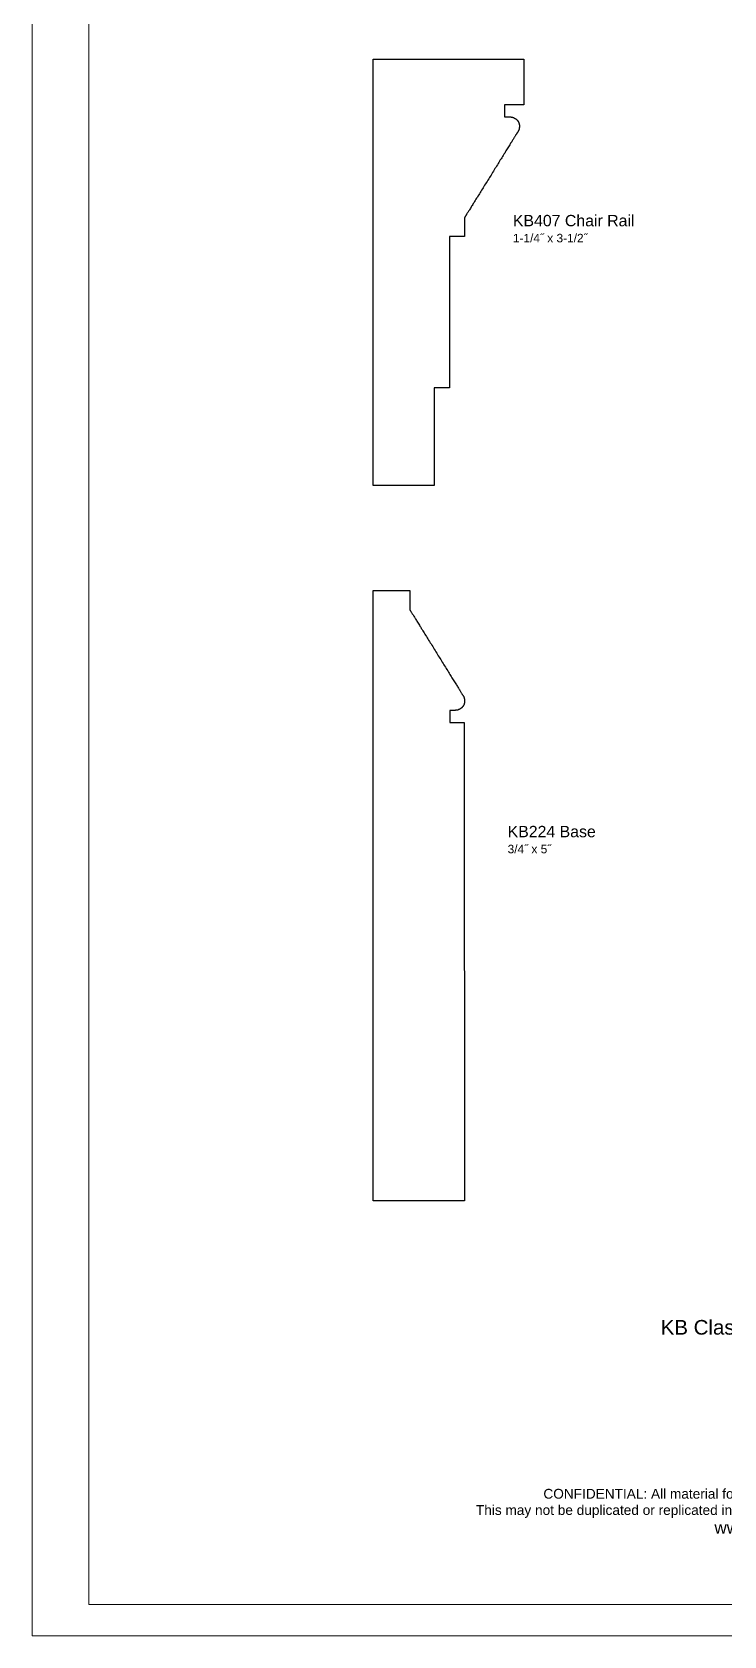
# Model space of a CAD drawing. Extents: x -4.3 to 9, y -5.5 to 16.6.
# Drawn here: x -4.25 to 1.42, y -5.5 to 7.64 of the extents above; entities that cross this region are included whole.
import ezdxf

# ---------------------------------------------------------------- set-up
doc = ezdxf.new("R2010")
doc.units = 0
doc.header["$MEASUREMENT"] = 0
doc.layers.add('DO NOT PLOT', color=2, linetype='Continuous', plot=False)
doc.layers.add('LAYER_1', color=7, linetype='Continuous')

# ---------------------------------------------------------------- blocks, each defined once
blk = doc.blocks.new('KB407 Chair Rail')
at = {"color": 0, "flags": 128}
blk.add_lwpolyline([(0.973, 0), (0.988, 0), (1.003, 0), (1.018, 0), (1.033, 0), (1.047, 0), (1.061, 0), (1.074, 0), (1.087, 0), (1.1, 0), (1.112, 0), (1.123, 0), (1.134, 0), (1.145, 0), (1.155, 0), (1.165, 0), (1.174, 0), (1.182, 0), (1.19, 0), (1.197, 0), (1.204, 0), (1.21, 0), (1.215, 0), (1.22, 0), (1.224, 0), (1.227, 0), (1.23, 0), (1.232, 0), (1.233, 0), (1.234, 0), (1.234, 0), (1.234, 0), (1.234, -0.001), (1.234, -0.002), (1.234, -0.003), (1.234, -0.004), (1.234, -0.005), (1.234, -0.007), (1.234, -0.009), (1.234, -0.011), (1.234, -0.013), (1.234, -0.015), (1.234, -0.018), (1.234, -0.021), (1.234, -0.023), (1.234, -0.026), (1.234, -0.03), (1.234, -0.033), (1.234, -0.037), (1.234, -0.04), (1.234, -0.044), (1.234, -0.048), (1.234, -0.052), (1.234, -0.056), (1.234, -0.06), (1.234, -0.065), (1.234, -0.069), (1.234, -0.074), (1.234, -0.079), (1.234, -0.083), (1.234, -0.088), (1.234, -0.093), (1.234, -0.098), (1.234, -0.104), (1.234, -0.109), (1.234, -0.114), (1.234, -0.12), (1.234, -0.125), (1.234, -0.13), (1.234, -0.136), (1.234, -0.141), (1.234, -0.147), (1.234, -0.153), (1.234, -0.158), (1.234, -0.164), (1.234, -0.17), (1.234, -0.175), (1.234, -0.181), (1.234, -0.187), (1.234, -0.193), (1.234, -0.198), (1.234, -0.204), (1.234, -0.21), (1.234, -0.216), (1.234, -0.221), (1.234, -0.227), (1.234, -0.232), (1.234, -0.238), (1.234, -0.243), (1.234, -0.249), (1.234, -0.254), (1.234, -0.26), (1.234, -0.265), (1.234, -0.27), (1.234, -0.275), (1.234, -0.281), (1.234, -0.286), (1.234, -0.291), (1.234, -0.295), (1.234, -0.3), (1.234, -0.305), (1.234, -0.309), (1.234, -0.314), (1.234, -0.318), (1.234, -0.322), (1.234, -0.326), (1.234, -0.33), (1.234, -0.334), (1.234, -0.338), (1.234, -0.341), (1.234, -0.345), (1.234, -0.348), (1.234, -0.351), (1.234, -0.354), (1.234, -0.357), (1.234, -0.359), (1.234, -0.362), (1.234, -0.364), (1.234, -0.366), (1.234, -0.368), (1.234, -0.369), (1.234, -0.371), (1.234, -0.372), (1.234, -0.373), (1.234, -0.374), (1.234, -0.374), (1.234, -0.375), (1.234, -0.375), (1.233, -0.375), (1.233, -0.375), (1.233, -0.375), (1.233, -0.375), (1.232, -0.375), (1.232, -0.375), (1.231, -0.375), (1.231, -0.375), (1.23, -0.375), (1.229, -0.375), (1.228, -0.375), (1.227, -0.375), (1.226, -0.375), (1.225, -0.375), (1.224, -0.375), (1.223, -0.375), (1.221, -0.375), (1.22, -0.375), (1.218, -0.375), (1.217, -0.375), (1.215, -0.375), (1.214, -0.375), (1.212, -0.375), (1.21, -0.375), (1.208, -0.375), (1.207, -0.375), (1.205, -0.375), (1.203, -0.375), (1.201, -0.375), (1.199, -0.375), (1.197, -0.375), (1.195, -0.375), (1.193, -0.375), (1.19, -0.375), (1.188, -0.375), (1.186, -0.375), (1.184, -0.375), (1.182, -0.375), (1.179, -0.375), (1.177, -0.375), (1.175, -0.375), (1.172, -0.375), (1.17, -0.375), (1.168, -0.375), (1.165, -0.375), (1.163, -0.375), (1.161, -0.375), (1.158, -0.375), (1.156, -0.375), (1.153, -0.375), (1.151, -0.375), (1.149, -0.375), (1.146, -0.375), (1.144, -0.375), (1.142, -0.375), (1.139, -0.375), (1.137, -0.375), (1.135, -0.375), (1.132, -0.375), (1.13, -0.375), (1.128, -0.375), (1.125, -0.375), (1.123, -0.375), (1.121, -0.375), (1.119, -0.375), (1.117, -0.375), (1.115, -0.375), (1.113, -0.375), (1.111, -0.375), (1.109, -0.375), (1.107, -0.375), (1.105, -0.375), (1.103, -0.375), (1.101, -0.375), (1.099, -0.375), (1.098, -0.375), (1.096, -0.375), (1.094, -0.375), (1.093, -0.375), (1.091, -0.375), (1.09, -0.375), (1.089, -0.375), (1.087, -0.375), (1.086, -0.375), (1.085, -0.375), (1.084, -0.375), (1.083, -0.375), (1.082, -0.375), (1.081, -0.375), (1.08, -0.375), (1.08, -0.375), (1.079, -0.375), (1.079, -0.375), (1.078, -0.375), (1.078, -0.375), (1.078, -0.375), (1.077, -0.375), (1.077, -0.375), (1.077, -0.375), (1.077, -0.375), (1.077, -0.375), (1.077, -0.375), (1.077, -0.376), (1.077, -0.376), (1.077, -0.376), (1.077, -0.377), (1.077, -0.377), (1.077, -0.378), (1.077, -0.378), (1.077, -0.379), (1.077, -0.38), (1.077, -0.38), (1.077, -0.381), (1.077, -0.382), (1.077, -0.383), (1.077, -0.383), (1.077, -0.384), (1.077, -0.385), (1.077, -0.386), (1.077, -0.387), (1.077, -0.388), (1.077, -0.389), (1.077, -0.391), (1.077, -0.392), (1.077, -0.393), (1.077, -0.394), (1.077, -0.395), (1.077, -0.397), (1.077, -0.398), (1.077, -0.399), (1.077, -0.4), (1.077, -0.402), (1.077, -0.403), (1.077, -0.405), (1.077, -0.406), (1.077, -0.407), (1.077, -0.409), (1.077, -0.41), (1.077, -0.412), (1.077, -0.413), (1.077, -0.415), (1.077, -0.416), (1.077, -0.417), (1.077, -0.419), (1.077, -0.42), (1.077, -0.422), (1.077, -0.423), (1.077, -0.425), (1.077, -0.426), (1.077, -0.428), (1.077, -0.429), (1.077, -0.431), (1.077, -0.432), (1.077, -0.434), (1.077, -0.435), (1.077, -0.437), (1.077, -0.438), (1.077, -0.44), (1.077, -0.441), (1.077, -0.442), (1.077, -0.444), (1.077, -0.445), (1.077, -0.447), (1.077, -0.448), (1.077, -0.449), (1.077, -0.45), (1.077, -0.452), (1.077, -0.453), (1.077, -0.454), (1.077, -0.455), (1.077, -0.456), (1.077, -0.458), (1.077, -0.459), (1.077, -0.46), (1.077, -0.461), (1.077, -0.462), (1.077, -0.463), (1.077, -0.464), (1.077, -0.465), (1.077, -0.465), (1.077, -0.466), (1.077, -0.467), (1.077, -0.468), (1.077, -0.468), (1.077, -0.469), (1.077, -0.47), (1.077, -0.47), (1.077, -0.471), (1.077, -0.471), (1.077, -0.471), (1.077, -0.472), (1.077, -0.472), (1.077, -0.472), (1.077, -0.472), (1.077, -0.473), (1.077, -0.473), (1.077, -0.473), (1.077, -0.473), (1.077, -0.473), (1.077, -0.473), (1.078, -0.473), (1.078, -0.473), (1.078, -0.473), (1.078, -0.473), (1.078, -0.473), (1.078, -0.473), (1.078, -0.473), (1.079, -0.473), (1.079, -0.473), (1.079, -0.473), (1.079, -0.473), (1.08, -0.473), (1.08, -0.473), (1.08, -0.473), (1.081, -0.473), (1.081, -0.473), (1.081, -0.473), (1.082, -0.473), (1.082, -0.473), (1.083, -0.473), (1.083, -0.473), (1.084, -0.473), (1.084, -0.473), (1.084, -0.473), (1.085, -0.473), (1.085, -0.473), (1.086, -0.473), (1.086, -0.473), (1.087, -0.473), (1.087, -0.473), (1.088, -0.473), (1.088, -0.473), (1.089, -0.473), (1.09, -0.473), (1.09, -0.473), (1.091, -0.473), (1.091, -0.473), (1.092, -0.473), (1.092, -0.473), (1.093, -0.473), (1.094, -0.473), (1.094, -0.473), (1.095, -0.473), (1.095, -0.473), (1.096, -0.473), (1.097, -0.473), (1.097, -0.473), (1.098, -0.473), (1.098, -0.473), (1.099, -0.473), (1.1, -0.473), (1.1, -0.473), (1.101, -0.473), (1.102, -0.473), (1.102, -0.473), (1.103, -0.473), (1.103, -0.473), (1.104, -0.473), (1.105, -0.473), (1.105, -0.473), (1.106, -0.473), (1.106, -0.473), (1.107, -0.473), (1.108, -0.473), (1.108, -0.473), (1.109, -0.473), (1.109, -0.473), (1.11, -0.473), (1.11, -0.473), (1.111, -0.473), (1.112, -0.473), (1.112, -0.473), (1.113, -0.473), (1.113, -0.473), (1.114, -0.473), (1.114, -0.473), (1.115, -0.473), (1.115, -0.473), (1.116, -0.473), (1.116, -0.473), (1.117, -0.473), (1.117, -0.473), (1.117, -0.473), (1.118, -0.473), (1.118, -0.473), (1.119, -0.473), (1.119, -0.473), (1.119, -0.473), (1.12, -0.473), (1.12, -0.473), (1.12, -0.473), (1.121, -0.473), (1.121, -0.473), (1.121, -0.473), (1.122, -0.473), (1.122, -0.473), (1.123, -0.473), (1.124, -0.473), (1.124, -0.473), (1.125, -0.473), (1.126, -0.473), (1.126, -0.473), (1.127, -0.473), (1.128, -0.473), (1.129, -0.473), (1.13, -0.473), (1.131, -0.474), (1.132, -0.474), (1.132, -0.474), (1.133, -0.474), (1.134, -0.474), (1.135, -0.474), (1.136, -0.475), (1.137, -0.475), (1.138, -0.475), (1.139, -0.476), (1.141, -0.476), (1.142, -0.476), (1.143, -0.476), (1.144, -0.477), (1.145, -0.477), (1.146, -0.478), (1.147, -0.478), (1.148, -0.478), (1.15, -0.479), (1.151, -0.479), (1.152, -0.48), (1.153, -0.48), (1.154, -0.481), (1.155, -0.481), (1.157, -0.482), (1.158, -0.483), (1.159, -0.483), (1.16, -0.484), (1.161, -0.484), (1.162, -0.485), (1.164, -0.486), (1.165, -0.487), (1.166, -0.487), (1.167, -0.488), (1.168, -0.489), (1.169, -0.49), (1.171, -0.491), (1.172, -0.491), (1.173, -0.492), (1.174, -0.493), (1.175, -0.494), (1.176, -0.495), (1.177, -0.496), (1.178, -0.497), (1.179, -0.498), (1.18, -0.499), (1.181, -0.5), (1.182, -0.501), (1.183, -0.503), (1.184, -0.504), (1.185, -0.505), (1.186, -0.506), (1.187, -0.507), (1.188, -0.509), (1.189, -0.51), (1.189, -0.511), (1.19, -0.513), (1.191, -0.514), (1.192, -0.516), (1.192, -0.517), (1.193, -0.519), (1.194, -0.52), (1.194, -0.522), (1.195, -0.523), (1.195, -0.525), (1.196, -0.526), (1.196, -0.528), (1.197, -0.53), (1.197, -0.532), (1.198, -0.533), (1.198, -0.535), (1.198, -0.537), (1.199, -0.539), (1.199, -0.541), (1.199, -0.543), (1.199, -0.545), (1.199, -0.547), (1.199, -0.549), (1.199, -0.551), (1.199, -0.553), (1.199, -0.555), (1.199, -0.558), (1.199, -0.56), (1.198, -0.562), (1.198, -0.564), (1.198, -0.567), (1.198, -0.568), (1.197, -0.569), (1.197, -0.569), (1.197, -0.569), (1.197, -0.57), (1.197, -0.57), (1.197, -0.571), (1.197, -0.571), (1.197, -0.572), (1.197, -0.572), (1.196, -0.573), (1.196, -0.573), (1.196, -0.574), (1.196, -0.575), (1.196, -0.575), (1.195, -0.576), (1.195, -0.576), (1.195, -0.577), (1.195, -0.577), (1.195, -0.578), (1.194, -0.578), (1.194, -0.579), (1.194, -0.58), (1.194, -0.58), (1.193, -0.581), (1.193, -0.581), (1.193, -0.582), (1.193, -0.583), (1.192, -0.583), (1.192, -0.584), (1.192, -0.584), (1.191, -0.585), (1.191, -0.586), (1.191, -0.586), (1.191, -0.587), (1.19, -0.587), (1.19, -0.588), (1.19, -0.588), (1.189, -0.589), (1.189, -0.59), (1.189, -0.59), (1.188, -0.591), (1.188, -0.591), (1.188, -0.592), (1.187, -0.593), (1.187, -0.593), (1.187, -0.594), (1.186, -0.594), (1.186, -0.595), (1.186, -0.595), (1.185, -0.596), (1.185, -0.597), (1.185, -0.597), (1.184, -0.598), (1.184, -0.598), (1.184, -0.599), (1.184, -0.599), (1.183, -0.6), (1.183, -0.6), (1.183, -0.601), (1.182, -0.601), (1.182, -0.602), (1.182, -0.602), (1.181, -0.603), (1.181, -0.603), (1.181, -0.603), (1.181, -0.604), (1.18, -0.604), (1.18, -0.605), (1.18, -0.605), (1.18, -0.606), (1.179, -0.606), (1.179, -0.606), (1.179, -0.607), (1.179, -0.607), (1.178, -0.607), (1.178, -0.608), (1.178, -0.608), (1.178, -0.608), (1.177, -0.609), (1.177, -0.609), (1.177, -0.609), (1.177, -0.609), (1.177, -0.61), (1.177, -0.61), (1.177, -0.61), (1.176, -0.61), (1.176, -0.611), (1.176, -0.611), (1.176, -0.611), (1.176, -0.611), (1.176, -0.611), (1.176, -0.611), (1.176, -0.611), (1.176, -0.611), (1.176, -0.611), (1.176, -0.611), (1.176, -0.611), (1.176, -0.612), (1.175, -0.612), (1.175, -0.613), (1.174, -0.614), (1.173, -0.616), (1.172, -0.618), (1.17, -0.62), (1.168, -0.623), (1.166, -0.626), (1.164, -0.63), (1.162, -0.634), (1.159, -0.638), (1.157, -0.642), (1.154, -0.647), (1.15, -0.652), (1.147, -0.658), (1.143, -0.663), (1.14, -0.669), (1.136, -0.676), (1.132, -0.682), (1.127, -0.689), (1.123, -0.696), (1.119, -0.703), (1.114, -0.711), (1.109, -0.719), (1.104, -0.727), (1.099, -0.735), (1.094, -0.743), (1.088, -0.752), (1.083, -0.761), (1.078, -0.77), (1.072, -0.779), (1.066, -0.788), (1.06, -0.797), (1.054, -0.807), (1.048, -0.816), (1.042, -0.826), (1.036, -0.836), (1.03, -0.846), (1.024, -0.856), (1.018, -0.866), (1.011, -0.876), (1.005, -0.887), (0.998, -0.897), (0.992, -0.907), (0.986, -0.918), (0.979, -0.928), (0.973, -0.939), (0.966, -0.949), (0.96, -0.96), (0.953, -0.97), (0.947, -0.981), (0.94, -0.991), (0.934, -1.002), (0.927, -1.012), (0.921, -1.022), (0.914, -1.033), (0.908, -1.043), (0.902, -1.053), (0.895, -1.063), (0.889, -1.073), (0.883, -1.083), (0.877, -1.092), (0.871, -1.102), (0.865, -1.112), (0.859, -1.121), (0.854, -1.13), (0.848, -1.139), (0.843, -1.148), (0.837, -1.157), (0.832, -1.166), (0.827, -1.174), (0.821, -1.182), (0.817, -1.19), (0.812, -1.198), (0.807, -1.205), (0.803, -1.213), (0.798, -1.22), (0.794, -1.227), (0.79, -1.233), (0.786, -1.239), (0.782, -1.245), (0.779, -1.251), (0.775, -1.257), (0.772, -1.262), (0.769, -1.267), (0.766, -1.271), (0.764, -1.275), (0.761, -1.279), (0.759, -1.283), (0.757, -1.286), (0.755, -1.289), (0.754, -1.291), (0.753, -1.293), (0.752, -1.295), (0.751, -1.296), (0.75, -1.297), (0.75, -1.297), (0.75, -1.297), (0.75, -1.298), (0.75, -1.298), (0.75, -1.298), (0.75, -1.298), (0.75, -1.299), (0.75, -1.299), (0.75, -1.3), (0.75, -1.301), (0.75, -1.301), (0.75, -1.302), (0.75, -1.303), (0.75, -1.304), (0.75, -1.305), (0.75, -1.307), (0.75, -1.308), (0.75, -1.309), (0.75, -1.311), (0.75, -1.312), (0.75, -1.313), (0.75, -1.315), (0.75, -1.317), (0.75, -1.318), (0.75, -1.32), (0.75, -1.322), (0.75, -1.324), (0.75, -1.325), (0.75, -1.327), (0.75, -1.329), (0.75, -1.331), (0.75, -1.333), (0.75, -1.335), (0.75, -1.337), (0.75, -1.34), (0.75, -1.342), (0.75, -1.344), (0.75, -1.346), (0.75, -1.348), (0.75, -1.351), (0.75, -1.353), (0.75, -1.355), (0.75, -1.358), (0.75, -1.36), (0.75, -1.362), (0.75, -1.365), (0.75, -1.367), (0.75, -1.369), (0.75, -1.372), (0.75, -1.374), (0.75, -1.377), (0.75, -1.379), (0.75, -1.381), (0.75, -1.384), (0.75, -1.386), (0.75, -1.388), (0.75, -1.391), (0.75, -1.393), (0.75, -1.395), (0.75, -1.398), (0.75, -1.4), (0.75, -1.402), (0.75, -1.405), (0.75, -1.407), (0.75, -1.409), (0.75, -1.411), (0.75, -1.413), (0.75, -1.415), (0.75, -1.418), (0.75, -1.42), (0.75, -1.422), (0.75, -1.423), (0.75, -1.425), (0.75, -1.427), (0.75, -1.429), (0.75, -1.431), (0.75, -1.433), (0.75, -1.434), (0.75, -1.436), (0.75, -1.437), (0.75, -1.439), (0.75, -1.44), (0.75, -1.442), (0.75, -1.443), (0.75, -1.444), (0.75, -1.445), (0.75, -1.447), (0.75, -1.448), (0.75, -1.449), (0.75, -1.449), (0.75, -1.45), (0.75, -1.451), (0.75, -1.452), (0.75, -1.452), (0.75, -1.453), (0.75, -1.453), (0.75, -1.453), (0.75, -1.454), (0.75, -1.454), (0.75, -1.454), (0.75, -1.454), (0.75, -1.454), (0.75, -1.454), (0.749, -1.454), (0.749, -1.454), (0.748, -1.454), (0.748, -1.454), (0.747, -1.454), (0.747, -1.454), (0.746, -1.454), (0.745, -1.454), (0.744, -1.454), (0.744, -1.454), (0.743, -1.454), (0.742, -1.454), (0.741, -1.454), (0.74, -1.454), (0.738, -1.454), (0.737, -1.454), (0.736, -1.454), (0.735, -1.454), (0.733, -1.454), (0.732, -1.454), (0.731, -1.454), (0.729, -1.454), (0.728, -1.454), (0.726, -1.454), (0.725, -1.454), (0.723, -1.454), (0.721, -1.454), (0.72, -1.454), (0.718, -1.454), (0.716, -1.454), (0.715, -1.454), (0.713, -1.454), (0.711, -1.454), (0.709, -1.454), (0.707, -1.454), (0.706, -1.454), (0.704, -1.454), (0.702, -1.454), (0.7, -1.454), (0.698, -1.454), (0.696, -1.454), (0.694, -1.454), (0.692, -1.454), (0.691, -1.454), (0.689, -1.454), (0.687, -1.454), (0.685, -1.454), (0.683, -1.454), (0.681, -1.454), (0.679, -1.454), (0.677, -1.454), (0.675, -1.454), (0.673, -1.454), (0.672, -1.454), (0.67, -1.454), (0.668, -1.454), (0.666, -1.454), (0.664, -1.454), (0.663, -1.454), (0.661, -1.454), (0.659, -1.454), (0.657, -1.454), (0.656, -1.454), (0.654, -1.454), (0.652, -1.454), (0.651, -1.454), (0.649, -1.454), (0.648, -1.454), (0.646, -1.454), (0.645, -1.454), (0.643, -1.454), (0.642, -1.454), (0.641, -1.454), (0.639, -1.454), (0.638, -1.454), (0.637, -1.454), (0.636, -1.454), (0.635, -1.454), (0.634, -1.454), (0.633, -1.454), (0.632, -1.454), (0.631, -1.454), (0.63, -1.454), (0.629, -1.454), (0.628, -1.454), (0.628, -1.454), (0.627, -1.454), (0.627, -1.454), (0.626, -1.454), (0.626, -1.454), (0.625, -1.454), (0.625, -1.454), (0.625, -1.454), (0.625, -1.454), (0.625, -1.454), (0.625, -1.454), (0.625, -1.456), (0.625, -1.458), (0.625, -1.461), (0.625, -1.464), (0.625, -1.468), (0.625, -1.473), (0.625, -1.479), (0.625, -1.485), (0.625, -1.492), (0.625, -1.499), (0.625, -1.507), (0.625, -1.516), (0.625, -1.525), (0.625, -1.535), (0.625, -1.545), (0.625, -1.556), (0.625, -1.567), (0.625, -1.579), (0.625, -1.591), (0.625, -1.604), (0.625, -1.617), (0.625, -1.631), (0.625, -1.644), (0.625, -1.659), (0.625, -1.674), (0.625, -1.689), (0.625, -1.704), (0.625, -1.72), (0.625, -1.736), (0.625, -1.752), (0.625, -1.769), (0.625, -1.786), (0.625, -1.803), (0.625, -1.82), (0.625, -1.838), (0.625, -1.855), (0.625, -1.873), (0.625, -1.891), (0.625, -1.91), (0.625, -1.928), (0.625, -1.947), (0.625, -1.965), (0.625, -1.984), (0.625, -2.003), (0.625, -2.022), (0.625, -2.04), (0.625, -2.059), (0.625, -2.078), (0.625, -2.097), (0.625, -2.116), (0.625, -2.135), (0.625, -2.154), (0.625, -2.173), (0.625, -2.191), (0.625, -2.21), (0.625, -2.228), (0.625, -2.247), (0.625, -2.265), (0.625, -2.283), (0.625, -2.301), (0.625, -2.318), (0.625, -2.336), (0.625, -2.353), (0.625, -2.37), (0.625, -2.387), (0.625, -2.403), (0.625, -2.419), (0.625, -2.435), (0.625, -2.451), (0.625, -2.466), (0.625, -2.481), (0.625, -2.495), (0.625, -2.509), (0.625, -2.523), (0.625, -2.536), (0.625, -2.549), (0.625, -2.561), (0.625, -2.573), (0.625, -2.585), (0.625, -2.596), (0.625, -2.606), (0.625, -2.616), (0.625, -2.626), (0.625, -2.634), (0.625, -2.643), (0.625, -2.65), (0.625, -2.657), (0.625, -2.664), (0.625, -2.67), (0.625, -2.675), (0.625, -2.679), (0.625, -2.683), (0.625, -2.686), (0.625, -2.689), (0.625, -2.69), (0.625, -2.691), (0.625, -2.692), (0.625, -2.692), (0.625, -2.692), (0.625, -2.692), (0.624, -2.692), (0.624, -2.692), (0.623, -2.692), (0.623, -2.692), (0.622, -2.692), (0.622, -2.692), (0.621, -2.692), (0.62, -2.692), (0.62, -2.692), (0.619, -2.692), (0.618, -2.692), (0.617, -2.692), (0.616, -2.692), (0.615, -2.692), (0.614, -2.692), (0.612, -2.692), (0.611, -2.692), (0.61, -2.692), (0.609, -2.692), (0.607, -2.692), (0.606, -2.692), (0.604, -2.692), (0.603, -2.692), (0.601, -2.692), (0.6, -2.692), (0.598, -2.692), (0.597, -2.692), (0.595, -2.692), (0.593, -2.692), (0.592, -2.692), (0.59, -2.692), (0.588, -2.692), (0.586, -2.692), (0.585, -2.692), (0.583, -2.692), (0.581, -2.692), (0.579, -2.692), (0.577, -2.692), (0.575, -2.692), (0.573, -2.692), (0.572, -2.692), (0.57, -2.692), (0.568, -2.692), (0.566, -2.692), (0.564, -2.692), (0.562, -2.692), (0.56, -2.692), (0.558, -2.692), (0.556, -2.692), (0.554, -2.692), (0.552, -2.692), (0.551, -2.692), (0.549, -2.692), (0.547, -2.692), (0.545, -2.692), (0.543, -2.692), (0.541, -2.692), (0.54, -2.692), (0.538, -2.692), (0.536, -2.692), (0.534, -2.692), (0.533, -2.692), (0.531, -2.692), (0.529, -2.692), (0.528, -2.692), (0.526, -2.692), (0.524, -2.692), (0.523, -2.692), (0.521, -2.692), (0.52, -2.692), (0.518, -2.692), (0.517, -2.692), (0.516, -2.692), (0.514, -2.692), (0.513, -2.692), (0.512, -2.692), (0.511, -2.692), (0.51, -2.692), (0.509, -2.692), (0.508, -2.692), (0.507, -2.692), (0.506, -2.692), (0.505, -2.692), (0.504, -2.692), (0.503, -2.692), (0.503, -2.692), (0.502, -2.692), (0.502, -2.692), (0.501, -2.692), (0.501, -2.692), (0.501, -2.692), (0.5, -2.692), (0.5, -2.692), (0.5, -2.692), (0.5, -2.692), (0.5, -2.692), (0.5, -2.693), (0.5, -2.694), (0.5, -2.696), (0.5, -2.698), (0.5, -2.701), (0.5, -2.704), (0.5, -2.708), (0.5, -2.711), (0.5, -2.716), (0.5, -2.721), (0.5, -2.726), (0.5, -2.731), (0.5, -2.737), (0.5, -2.743), (0.5, -2.75), (0.5, -2.757), (0.5, -2.764), (0.5, -2.772), (0.5, -2.78), (0.5, -2.788), (0.5, -2.796), (0.5, -2.805), (0.5, -2.814), (0.5, -2.823), (0.5, -2.833), (0.5, -2.842), (0.5, -2.852), (0.5, -2.862), (0.5, -2.873), (0.5, -2.883), (0.5, -2.894), (0.5, -2.905), (0.5, -2.916), (0.5, -2.927), (0.5, -2.938), (0.5, -2.95), (0.5, -2.961), (0.5, -2.973), (0.5, -2.985), (0.5, -2.997), (0.5, -3.009), (0.5, -3.021), (0.5, -3.033), (0.5, -3.045), (0.5, -3.057), (0.5, -3.07), (0.5, -3.082), (0.5, -3.094), (0.5, -3.106), (0.5, -3.119), (0.5, -3.131), (0.5, -3.143), (0.5, -3.155), (0.5, -3.167), (0.5, -3.179), (0.5, -3.191), (0.5, -3.203), (0.5, -3.215), (0.5, -3.226), (0.5, -3.238), (0.5, -3.249), (0.5, -3.261), (0.5, -3.272), (0.5, -3.283), (0.5, -3.294), (0.5, -3.304), (0.5, -3.315), (0.5, -3.325), (0.5, -3.335), (0.5, -3.345), (0.5, -3.355), (0.5, -3.364), (0.5, -3.373), (0.5, -3.382), (0.5, -3.391), (0.5, -3.399), (0.5, -3.407), (0.5, -3.415), (0.5, -3.422), (0.5, -3.429), (0.5, -3.436), (0.5, -3.443), (0.5, -3.449), (0.5, -3.455), (0.5, -3.46), (0.5, -3.465), (0.5, -3.47), (0.5, -3.474), (0.5, -3.478), (0.5, -3.481), (0.5, -3.484), (0.5, -3.487), (0.5, -3.489), (0.5, -3.49), (0.5, -3.492), (0.5, -3.492), (0.5, -3.492), (0.5, -3.492), (0.499, -3.492), (0.498, -3.492), (0.497, -3.492), (0.496, -3.492), (0.494, -3.492), (0.492, -3.492), (0.49, -3.492), (0.488, -3.492), (0.485, -3.492), (0.482, -3.492), (0.479, -3.492), (0.475, -3.492), (0.472, -3.492), (0.468, -3.492), (0.464, -3.492), (0.46, -3.492), (0.455, -3.492), (0.45, -3.492), (0.445, -3.492), (0.44, -3.492), (0.435, -3.492), (0.43, -3.492), (0.424, -3.492), (0.418, -3.492), (0.412, -3.492), (0.406, -3.492), (0.4, -3.492), (0.394, -3.492), (0.387, -3.492), (0.381, -3.492), (0.374, -3.492), (0.367, -3.492), (0.36, -3.492), (0.353, -3.492), (0.346, -3.492), (0.339, -3.492), (0.332, -3.492), (0.325, -3.492), (0.317, -3.492), (0.31, -3.492), (0.302, -3.492), (0.295, -3.492), (0.287, -3.492), (0.28, -3.492), (0.272, -3.492), (0.265, -3.492), (0.257, -3.492), (0.249, -3.492), (0.242, -3.492), (0.234, -3.492), (0.226, -3.492), (0.219, -3.492), (0.211, -3.492), (0.204, -3.492), (0.196, -3.492), (0.189, -3.492), (0.181, -3.492), (0.174, -3.492), (0.167, -3.492), (0.159, -3.492), (0.152, -3.492), (0.145, -3.492), (0.138, -3.492), (0.131, -3.492), (0.125, -3.492), (0.118, -3.492), (0.111, -3.492), (0.105, -3.492), (0.099, -3.492), (0.092, -3.492), (0.086, -3.492), (0.081, -3.492), (0.075, -3.492), (0.069, -3.492), (0.064, -3.492), (0.059, -3.492), (0.054, -3.492), (0.049, -3.492), (0.044, -3.492), (0.04, -3.492), (0.035, -3.492), (0.031, -3.492), (0.027, -3.492), (0.024, -3.492), (0.02, -3.492), (0.017, -3.492), (0.014, -3.492), (0.012, -3.492), (0.009, -3.492), (0.007, -3.492), (0.005, -3.492), (0.004, -3.492), (0.002, -3.492), (0.001, -3.492), (0.001, -3.492), (0, -3.492), (0, -3.492), (0, -3.491), (0, -3.488), (0, -3.482), (0, -3.475), (0, -3.465), (0, -3.454), (0, -3.441), (0, -3.425), (0, -3.408), (0, -3.39), (0, -3.369), (0, -3.347), (0, -3.323), (0, -3.297), (0, -3.27), (0, -3.242), (0, -3.212), (0, -3.18), (0, -3.148), (0, -3.114), (0, -3.078), (0, -3.042), (0, -3.004), (0, -2.965), (0, -2.925), (0, -2.883), (0, -2.841), (0, -2.798), (0, -2.754), (0, -2.709), (0, -2.663), (0, -2.616), (0, -2.569), (0, -2.521), (0, -2.472), (0, -2.423), (0, -2.373), (0, -2.322), (0, -2.271), (0, -2.22), (0, -2.168), (0, -2.116), (0, -2.063), (0, -2.011), (0, -1.958), (0, -1.904), (0, -1.851), (0, -1.798), (0, -1.744), (0, -1.691), (0, -1.638), (0, -1.584), (0, -1.531), (0, -1.478), (0, -1.426), (0, -1.373), (0, -1.321), (0, -1.269), (0, -1.218), (0, -1.167), (0, -1.116), (0, -1.066), (0, -1.017), (0, -0.968), (0, -0.92), (0, -0.873), (0, -0.826), (0, -0.781), (0, -0.736), (0, -0.692), (0, -0.648), (0, -0.606), (0, -0.565), (0, -0.525), (0, -0.486), (0, -0.448), (0, -0.412), (0, -0.377), (0, -0.342), (0, -0.31), (0, -0.278), (0, -0.249), (0, -0.22), (0, -0.193), (0, -0.168), (0, -0.144), (0, -0.122), (0, -0.102), (0, -0.083), (0, -0.066), (0, -0.051), (0, -0.038), (0, -0.026), (0, -0.017), (0, -0.01), (0, -0.004), (0, -0.001), (0, 0), (0, 0), (0.002, 0), (0.003, 0), (0.006, 0), (0.009, 0), (0.013, 0), (0.018, 0), (0.023, 0), (0.029, 0), (0.036, 0), (0.043, 0), (0.051, 0), (0.059, 0), (0.068, 0), (0.078, 0), (0.088, 0), (0.098, 0), (0.109, 0), (0.121, 0), (0.133, 0), (0.145, 0), (0.158, 0), (0.172, 0), (0.185, 0), (0.2, 0), (0.214, 0), (0.229, 0), (0.244, 0), (0.26, 0), (0.276, 0), (0.292, 0), (0.308, 0), (0.325, 0), (0.342, 0), (0.359, 0), (0.377, 0), (0.394, 0), (0.412, 0), (0.43, 0), (0.448, 0), (0.467, 0), (0.485, 0), (0.503, 0), (0.522, 0), (0.541, 0), (0.56, 0), (0.578, 0), (0.597, 0), (0.616, 0), (0.635, 0), (0.654, 0), (0.673, 0), (0.691, 0), (0.71, 0), (0.729, 0), (0.747, 0), (0.766, 0), (0.784, 0), (0.802, 0), (0.82, 0), (0.838, 0), (0.856, 0), (0.873, 0), (0.89, 0), (0.907, 0), (0.924, 0), (0.941, 0), (0.957, 0)], close=True, dxfattribs=at)
blk = doc.blocks.new('KB224 Base')
at = {"color": 0, "flags": 128}
blk.add_lwpolyline([(0.747, 1.916), (0.748, 1.857), (0.748, 1.798), (0.748, 1.738), (0.748, 1.68), (0.748, 1.621), (0.748, 1.562), (0.748, 1.504), (0.748, 1.447), (0.748, 1.389), (0.748, 1.333), (0.748, 1.276), (0.748, 1.221), (0.748, 1.165), (0.749, 1.111), (0.749, 1.057), (0.749, 1.004), (0.749, 0.952), (0.749, 0.901), (0.749, 0.85), (0.749, 0.801), (0.749, 0.753), (0.749, 0.705), (0.749, 0.659), (0.749, 0.614), (0.749, 0.57), (0.749, 0.527), (0.749, 0.486), (0.749, 0.446), (0.749, 0.407), (0.75, 0.37), (0.75, 0.334), (0.75, 0.3), (0.75, 0.267), (0.75, 0.236), (0.75, 0.207), (0.75, 0.179), (0.75, 0.154), (0.75, 0.13), (0.75, 0.107), (0.75, 0.087), (0.75, 0.069), (0.75, 0.053), (0.75, 0.039), (0.75, 0.027), (0.75, 0.017), (0.75, 0.009), (0.75, 0.004), (0.75, 0.001), (0.75, 0), (0.75, 0), (0.749, 0), (0.748, 0), (0.746, 0), (0.744, 0), (0.742, 0), (0.739, 0), (0.735, 0), (0.732, 0), (0.728, 0), (0.723, 0), (0.719, 0), (0.714, 0), (0.708, 0), (0.702, 0), (0.696, 0), (0.69, 0), (0.683, 0), (0.676, 0), (0.669, 0), (0.662, 0), (0.654, 0), (0.646, 0), (0.638, 0), (0.629, 0), (0.62, 0), (0.612, 0), (0.602, 0), (0.593, 0), (0.583, 0), (0.574, 0), (0.564, 0), (0.554, 0), (0.544, 0), (0.533, 0), (0.523, 0), (0.512, 0), (0.502, 0), (0.491, 0), (0.48, 0), (0.469, 0), (0.458, 0), (0.447, 0), (0.435, 0), (0.424, 0), (0.413, 0), (0.402, 0), (0.39, 0), (0.379, 0), (0.368, 0), (0.356, 0), (0.345, 0), (0.334, 0), (0.322, 0), (0.311, 0), (0.3, 0), (0.289, 0), (0.278, 0), (0.267, 0), (0.256, 0), (0.245, 0), (0.235, 0), (0.224, 0), (0.214, 0), (0.203, 0), (0.193, 0), (0.183, 0), (0.173, 0), (0.164, 0), (0.154, 0), (0.145, 0), (0.136, 0), (0.127, 0), (0.118, 0), (0.11, 0), (0.102, 0), (0.094, 0), (0.086, 0), (0.079, 0), (0.071, 0), (0.065, 0), (0.058, 0), (0.052, 0), (0.046, 0), (0.04, 0), (0.035, 0), (0.03, 0), (0.025, 0), (0.021, 0), (0.017, 0), (0.014, 0), (0.01, 0), (0.008, 0), (0.005, 0), (0.003, 0), (0.002, 0), (0.001, 0), (0, 0), (0, 0), (0, 0.002), (0, 0.007), (0, 0.014), (0, 0.025), (0, 0.038), (0, 0.054), (0, 0.073), (0, 0.095), (0, 0.119), (0, 0.145), (0, 0.174), (0, 0.205), (0, 0.239), (0, 0.275), (0, 0.313), (0, 0.353), (0, 0.395), (0, 0.439), (0, 0.486), (0, 0.534), (0, 0.583), (0, 0.635), (0, 0.688), (0, 0.743), (0, 0.8), (0, 0.858), (0, 0.917), (0, 0.978), (0, 1.04), (0, 1.104), (0, 1.168), (0, 1.234), (0, 1.301), (0, 1.369), (0, 1.437), (0, 1.507), (0, 1.578), (0, 1.649), (0, 1.721), (0, 1.793), (0, 1.867), (0, 1.94), (0, 2.015), (0, 2.089), (0, 2.164), (0, 2.239), (0, 2.315), (0, 2.39), (0, 2.466), (0, 2.542), (0, 2.617), (0, 2.693), (0, 2.768), (0, 2.843), (0, 2.918), (0, 2.993), (0, 3.067), (0, 3.141), (0, 3.214), (0, 3.286), (0, 3.358), (0, 3.429), (0, 3.5), (0, 3.569), (0, 3.638), (0, 3.706), (0, 3.773), (0, 3.838), (0, 3.903), (0, 3.966), (0, 4.028), (0, 4.089), (0, 4.148), (0, 4.206), (0, 4.262), (0, 4.317), (0, 4.37), (0, 4.422), (0, 4.471), (0, 4.519), (0, 4.565), (0, 4.609), (0, 4.651), (0, 4.691), (0, 4.729), (0, 4.764), (0, 4.798), (0, 4.829), (0, 4.858), (0, 4.884), (0, 4.907), (0, 4.929), (0, 4.947), (0, 4.963), (0, 4.976), (0, 4.987), (0, 4.994), (0, 4.998), (0, 5), (0, 5), (0, 5), (0.001, 5), (0.001, 5), (0.002, 5), (0.003, 5), (0.004, 5), (0.006, 5), (0.007, 5), (0.009, 5), (0.01, 5), (0.012, 5), (0.014, 5), (0.016, 5), (0.019, 5), (0.021, 5), (0.023, 5), (0.026, 5), (0.029, 5), (0.032, 5), (0.035, 5), (0.038, 5), (0.041, 5), (0.044, 5), (0.048, 5), (0.051, 5), (0.055, 5), (0.058, 5), (0.062, 5), (0.066, 5), (0.07, 5), (0.074, 5), (0.078, 5), (0.082, 5), (0.086, 5), (0.09, 5), (0.094, 5), (0.099, 5), (0.103, 5), (0.107, 5), (0.112, 5), (0.116, 5), (0.121, 5), (0.125, 5), (0.13, 5), (0.134, 5), (0.139, 5), (0.143, 5), (0.148, 5), (0.152, 5), (0.157, 5), (0.161, 5), (0.166, 5), (0.17, 5), (0.175, 5), (0.179, 5), (0.184, 5), (0.188, 5), (0.193, 5), (0.197, 5), (0.201, 5), (0.206, 5), (0.21, 5), (0.214, 5), (0.218, 5), (0.222, 5), (0.226, 5), (0.23, 5), (0.234, 5), (0.238, 5), (0.242, 5), (0.245, 5), (0.249, 5), (0.252, 5), (0.256, 5), (0.259, 5), (0.262, 5), (0.265, 5), (0.268, 5), (0.271, 5), (0.274, 5), (0.277, 5), (0.279, 5), (0.282, 5), (0.284, 5), (0.286, 5), (0.288, 5), (0.29, 5), (0.292, 5), (0.293, 5), (0.295, 5), (0.296, 5), (0.297, 5), (0.298, 5), (0.299, 5), (0.3, 5), (0.3, 5), (0.3, 5), (0.3, 5), (0.3, 5), (0.3, 5), (0.3, 5), (0.3, 4.999), (0.3, 4.999), (0.3, 4.998), (0.3, 4.998), (0.3, 4.997), (0.3, 4.996), (0.3, 4.996), (0.3, 4.995), (0.3, 4.994), (0.3, 4.993), (0.3, 4.992), (0.3, 4.99), (0.3, 4.989), (0.3, 4.988), (0.3, 4.987), (0.3, 4.985), (0.3, 4.984), (0.3, 4.982), (0.3, 4.98), (0.3, 4.979), (0.3, 4.977), (0.3, 4.975), (0.3, 4.974), (0.3, 4.972), (0.3, 4.97), (0.3, 4.968), (0.3, 4.966), (0.3, 4.964), (0.3, 4.962), (0.3, 4.96), (0.3, 4.958), (0.3, 4.955), (0.3, 4.953), (0.3, 4.951), (0.3, 4.949), (0.3, 4.947), (0.3, 4.944), (0.3, 4.942), (0.3, 4.94), (0.3, 4.937), (0.3, 4.935), (0.3, 4.933), (0.3, 4.93), (0.3, 4.928), (0.3, 4.926), (0.3, 4.923), (0.3, 4.921), (0.3, 4.919), (0.3, 4.916), (0.3, 4.914), (0.3, 4.912), (0.3, 4.909), (0.3, 4.907), (0.3, 4.905), (0.3, 4.902), (0.3, 4.9), (0.3, 4.898), (0.3, 4.895), (0.3, 4.893), (0.3, 4.891), (0.3, 4.889), (0.3, 4.887), (0.3, 4.885), (0.3, 4.883), (0.3, 4.88), (0.3, 4.878), (0.3, 4.876), (0.3, 4.874), (0.3, 4.873), (0.3, 4.871), (0.3, 4.869), (0.3, 4.867), (0.3, 4.865), (0.3, 4.864), (0.3, 4.862), (0.3, 4.861), (0.3, 4.859), (0.3, 4.858), (0.3, 4.856), (0.3, 4.855), (0.3, 4.854), (0.3, 4.852), (0.3, 4.851), (0.3, 4.85), (0.3, 4.849), (0.3, 4.848), (0.3, 4.848), (0.3, 4.847), (0.3, 4.846), (0.3, 4.845), (0.3, 4.845), (0.3, 4.845), (0.3, 4.844), (0.3, 4.844), (0.3, 4.844), (0.3, 4.844), (0.3, 4.844), (0.301, 4.843), (0.301, 4.842), (0.302, 4.841), (0.303, 4.839), (0.305, 4.837), (0.306, 4.834), (0.308, 4.831), (0.31, 4.828), (0.312, 4.824), (0.315, 4.82), (0.318, 4.816), (0.32, 4.811), (0.323, 4.807), (0.327, 4.801), (0.33, 4.796), (0.334, 4.79), (0.338, 4.784), (0.342, 4.777), (0.346, 4.771), (0.35, 4.764), (0.355, 4.756), (0.359, 4.749), (0.364, 4.741), (0.369, 4.733), (0.374, 4.725), (0.379, 4.717), (0.384, 4.708), (0.39, 4.7), (0.395, 4.691), (0.401, 4.682), (0.407, 4.672), (0.413, 4.663), (0.418, 4.654), (0.424, 4.644), (0.43, 4.634), (0.437, 4.624), (0.443, 4.614), (0.449, 4.604), (0.455, 4.594), (0.462, 4.583), (0.468, 4.573), (0.475, 4.563), (0.481, 4.552), (0.488, 4.542), (0.494, 4.531), (0.501, 4.52), (0.508, 4.51), (0.514, 4.499), (0.521, 4.488), (0.528, 4.478), (0.534, 4.467), (0.541, 4.456), (0.547, 4.446), (0.554, 4.435), (0.56, 4.425), (0.567, 4.414), (0.573, 4.404), (0.58, 4.393), (0.586, 4.383), (0.593, 4.373), (0.599, 4.363), (0.605, 4.353), (0.611, 4.343), (0.617, 4.333), (0.623, 4.324), (0.629, 4.314), (0.635, 4.305), (0.64, 4.296), (0.646, 4.287), (0.651, 4.278), (0.657, 4.269), (0.662, 4.261), (0.667, 4.253), (0.672, 4.245), (0.677, 4.237), (0.682, 4.229), (0.686, 4.222), (0.691, 4.215), (0.695, 4.208), (0.699, 4.202), (0.703, 4.195), (0.707, 4.189), (0.71, 4.183), (0.713, 4.178), (0.717, 4.173), (0.72, 4.168), (0.722, 4.164), (0.725, 4.159), (0.727, 4.156), (0.729, 4.152), (0.731, 4.149), (0.733, 4.146), (0.735, 4.144), (0.736, 4.142), (0.737, 4.141), (0.737, 4.139), (0.738, 4.139), (0.738, 4.138), (0.738, 4.138), (0.739, 4.137), (0.739, 4.137), (0.74, 4.136), (0.74, 4.136), (0.74, 4.135), (0.741, 4.134), (0.741, 4.134), (0.741, 4.133), (0.742, 4.132), (0.742, 4.131), (0.743, 4.131), (0.743, 4.13), (0.743, 4.129), (0.744, 4.128), (0.744, 4.127), (0.744, 4.126), (0.745, 4.125), (0.745, 4.124), (0.746, 4.123), (0.746, 4.122), (0.746, 4.121), (0.746, 4.12), (0.747, 4.119), (0.747, 4.117), (0.747, 4.116), (0.748, 4.115), (0.748, 4.114), (0.748, 4.113), (0.748, 4.111), (0.749, 4.11), (0.749, 4.109), (0.749, 4.108), (0.749, 4.106), (0.749, 4.105), (0.749, 4.104), (0.75, 4.102), (0.75, 4.101), (0.75, 4.1), (0.75, 4.098), (0.75, 4.097), (0.75, 4.095), (0.75, 4.094), (0.75, 4.093), (0.75, 4.091), (0.75, 4.09), (0.749, 4.088), (0.749, 4.087), (0.749, 4.086), (0.749, 4.084), (0.749, 4.083), (0.749, 4.081), (0.748, 4.08), (0.748, 4.078), (0.748, 4.077), (0.747, 4.075), (0.747, 4.074), (0.746, 4.072), (0.746, 4.071), (0.746, 4.07), (0.745, 4.068), (0.744, 4.067), (0.744, 4.065), (0.743, 4.064), (0.743, 4.062), (0.742, 4.061), (0.741, 4.06), (0.74, 4.058), (0.739, 4.057), (0.739, 4.055), (0.738, 4.054), (0.737, 4.053), (0.736, 4.051), (0.735, 4.05), (0.734, 4.049), (0.733, 4.047), (0.731, 4.046), (0.73, 4.045), (0.729, 4.043), (0.728, 4.042), (0.726, 4.041), (0.725, 4.04), (0.724, 4.038), (0.722, 4.037), (0.721, 4.036), (0.719, 4.035), (0.717, 4.034), (0.716, 4.033), (0.714, 4.032), (0.712, 4.031), (0.71, 4.029), (0.708, 4.028), (0.706, 4.027), (0.704, 4.026), (0.702, 4.026), (0.7, 4.025), (0.698, 4.024), (0.696, 4.023), (0.694, 4.022), (0.692, 4.022), (0.692, 4.022), (0.691, 4.021), (0.691, 4.021), (0.69, 4.021), (0.69, 4.021), (0.689, 4.021), (0.688, 4.021), (0.688, 4.021), (0.687, 4.021), (0.686, 4.021), (0.686, 4.021), (0.685, 4.02), (0.684, 4.02), (0.684, 4.02), (0.683, 4.02), (0.682, 4.02), (0.681, 4.02), (0.681, 4.02), (0.68, 4.02), (0.679, 4.02), (0.678, 4.02), (0.677, 4.02), (0.677, 4.02), (0.676, 4.02), (0.675, 4.02), (0.674, 4.019), (0.673, 4.019), (0.672, 4.019), (0.672, 4.019), (0.671, 4.019), (0.67, 4.019), (0.669, 4.019), (0.668, 4.019), (0.667, 4.019), (0.666, 4.019), (0.665, 4.019), (0.665, 4.019), (0.664, 4.019), (0.663, 4.019), (0.662, 4.019), (0.661, 4.019), (0.66, 4.019), (0.659, 4.019), (0.658, 4.019), (0.657, 4.019), (0.657, 4.019), (0.656, 4.019), (0.655, 4.019), (0.654, 4.019), (0.653, 4.019), (0.652, 4.019), (0.651, 4.019), (0.651, 4.019), (0.65, 4.019), (0.649, 4.019), (0.648, 4.019), (0.647, 4.019), (0.647, 4.019), (0.646, 4.019), (0.645, 4.019), (0.644, 4.019), (0.643, 4.019), (0.643, 4.019), (0.642, 4.019), (0.641, 4.019), (0.641, 4.019), (0.64, 4.019), (0.639, 4.019), (0.638, 4.019), (0.638, 4.019), (0.637, 4.019), (0.637, 4.019), (0.636, 4.019), (0.635, 4.019), (0.635, 4.019), (0.634, 4.019), (0.634, 4.019), (0.633, 4.019), (0.633, 4.019), (0.632, 4.019), (0.632, 4.019), (0.631, 4.019), (0.631, 4.019), (0.631, 4.019), (0.63, 4.019), (0.63, 4.019), (0.63, 4.019), (0.629, 4.019), (0.629, 4.019), (0.629, 4.019), (0.628, 4.019), (0.628, 4.019), (0.628, 4.019), (0.628, 4.019), (0.628, 4.019), (0.628, 4.019), (0.628, 4.019), (0.628, 4.019), (0.628, 4.019), (0.628, 4.019), (0.628, 4.019), (0.628, 4.019), (0.628, 4.018), (0.628, 4.018), (0.628, 4.018), (0.628, 4.017), (0.628, 4.017), (0.628, 4.016), (0.628, 4.016), (0.628, 4.015), (0.628, 4.015), (0.628, 4.014), (0.628, 4.013), (0.628, 4.012), (0.628, 4.012), (0.628, 4.011), (0.628, 4.01), (0.628, 4.009), (0.628, 4.008), (0.628, 4.007), (0.628, 4.006), (0.628, 4.005), (0.628, 4.004), (0.628, 4.003), (0.628, 4.002), (0.628, 4.001), (0.628, 3.999), (0.628, 3.998), (0.628, 3.997), (0.628, 3.996), (0.628, 3.994), (0.628, 3.993), (0.628, 3.992), (0.628, 3.99), (0.628, 3.989), (0.628, 3.988), (0.628, 3.986), (0.628, 3.985), (0.628, 3.983), (0.628, 3.982), (0.628, 3.98), (0.628, 3.979), (0.628, 3.978), (0.628, 3.976), (0.628, 3.975), (0.628, 3.973), (0.628, 3.972), (0.628, 3.97), (0.628, 3.969), (0.628, 3.967), (0.628, 3.966), (0.628, 3.964), (0.628, 3.963), (0.628, 3.961), (0.628, 3.96), (0.628, 3.958), (0.628, 3.957), (0.628, 3.956), (0.628, 3.954), (0.628, 3.953), (0.628, 3.951), (0.628, 3.95), (0.628, 3.949), (0.628, 3.947), (0.628, 3.946), (0.628, 3.945), (0.628, 3.943), (0.628, 3.942), (0.628, 3.941), (0.628, 3.94), (0.628, 3.939), (0.628, 3.937), (0.628, 3.936), (0.628, 3.935), (0.628, 3.934), (0.628, 3.933), (0.628, 3.932), (0.628, 3.931), (0.628, 3.93), (0.628, 3.929), (0.628, 3.929), (0.628, 3.928), (0.628, 3.927), (0.628, 3.926), (0.628, 3.926), (0.628, 3.925), (0.628, 3.924), (0.628, 3.924), (0.628, 3.923), (0.628, 3.923), (0.628, 3.923), (0.628, 3.922), (0.628, 3.922), (0.628, 3.922), (0.628, 3.922), (0.628, 3.921), (0.628, 3.921), (0.628, 3.921), (0.628, 3.921), (0.628, 3.921), (0.628, 3.921), (0.628, 3.921), (0.629, 3.921), (0.629, 3.921), (0.63, 3.921), (0.63, 3.921), (0.631, 3.921), (0.631, 3.921), (0.632, 3.921), (0.633, 3.921), (0.634, 3.921), (0.634, 3.921), (0.635, 3.921), (0.636, 3.921), (0.637, 3.921), (0.638, 3.921), (0.639, 3.921), (0.641, 3.921), (0.642, 3.921), (0.643, 3.921), (0.644, 3.921), (0.645, 3.921), (0.647, 3.921), (0.648, 3.921), (0.65, 3.921), (0.651, 3.921), (0.652, 3.921), (0.654, 3.921), (0.655, 3.921), (0.657, 3.921), (0.659, 3.921), (0.66, 3.921), (0.662, 3.921), (0.663, 3.921), (0.665, 3.921), (0.667, 3.921), (0.668, 3.921), (0.67, 3.921), (0.672, 3.921), (0.674, 3.921), (0.675, 3.921), (0.677, 3.921), (0.679, 3.921), (0.681, 3.921), (0.682, 3.921), (0.684, 3.921), (0.686, 3.921), (0.688, 3.921), (0.69, 3.921), (0.691, 3.921), (0.693, 3.921), (0.695, 3.921), (0.697, 3.921), (0.698, 3.921), (0.7, 3.921), (0.702, 3.921), (0.703, 3.921), (0.705, 3.921), (0.707, 3.921), (0.708, 3.921), (0.71, 3.921), (0.712, 3.921), (0.713, 3.921), (0.715, 3.921), (0.716, 3.921), (0.718, 3.921), (0.72, 3.921), (0.721, 3.921), (0.722, 3.921), (0.724, 3.921), (0.725, 3.921), (0.727, 3.921), (0.728, 3.921), (0.729, 3.921), (0.73, 3.921), (0.732, 3.921), (0.733, 3.921), (0.734, 3.921), (0.735, 3.921), (0.736, 3.921), (0.737, 3.921), (0.738, 3.921), (0.739, 3.921), (0.739, 3.921), (0.74, 3.921), (0.741, 3.921), (0.742, 3.921), (0.742, 3.921), (0.743, 3.921), (0.743, 3.921), (0.744, 3.921), (0.744, 3.921), (0.744, 3.921), (0.745, 3.921), (0.745, 3.921), (0.745, 3.921), (0.745, 3.921), (0.745, 3.919), (0.745, 3.915), (0.745, 3.909), (0.745, 3.9), (0.745, 3.889), (0.745, 3.876), (0.745, 3.861), (0.745, 3.843), (0.745, 3.824), (0.745, 3.803), (0.745, 3.78), (0.745, 3.755), (0.745, 3.728), (0.745, 3.7), (0.745, 3.67), (0.745, 3.638), (0.745, 3.605), (0.745, 3.57), (0.745, 3.533), (0.745, 3.495), (0.745, 3.456), (0.745, 3.415), (0.745, 3.373), (0.746, 3.33), (0.746, 3.285), (0.746, 3.239), (0.746, 3.193), (0.746, 3.145), (0.746, 3.096), (0.746, 3.046), (0.746, 2.995), (0.746, 2.943), (0.746, 2.891), (0.746, 2.837), (0.746, 2.783), (0.746, 2.728), (0.746, 2.673), (0.747, 2.617), (0.747, 2.56), (0.747, 2.503), (0.747, 2.446), (0.747, 2.388), (0.747, 2.33), (0.747, 2.271), (0.747, 2.212), (0.747, 2.153), (0.747, 2.094), (0.747, 2.035), (0.747, 1.975)], close=True, dxfattribs=at)

msp = doc.modelspace()

# ---------------------------------------------------------------- linework, layer by layer
at = {"layer": 'DO NOT PLOT', "linetype": 'Continuous', "lineweight": 0}
for p, q in [((-4.25, 16.644), (-4.25, -5.5)), ((-4.25, -5.5), (8.978, -5.5))]:
    msp.add_line(p, q, dxfattribs=at)
at = {"layer": 'LAYER_1', "color": 7, "lineweight": 0}
for points in [[(-3.784, -5.244), (-3.784, -5.244), (-3.784, 16.166), (-3.784, 16.166)], [(8.617, -5.244), (8.617, -5.244), (-3.784, -5.244), (-3.784, -5.244)]]:
    msp.add_open_spline(points, degree=3, dxfattribs=at)

# ---------------------------------------------------------------- block references
at = {"linetype": 'Continuous'}
for name, p in [('KB407 Chair Rail', (-1.456, 7.417)), ('KB224 Base', (-1.456, -1.937))]:
    msp.add_blockref(name, p, dxfattribs=at)

# ---------------------------------------------------------------- texts
at = {"linetype": 'Continuous', "lineweight": 0}
for s, insert, char_height, width, attachment_point in [('{\\fArial|b0|i0|c0|p34;\\W7.1824; \\W1;KB407 Chair Rail\\P\\H0.75x;\\W9.5766; \\W1;1-1/4˝ x 3-1/2˝\\H1.3333x;\\P\\W6.9094;   }', (-0.57, 6.141), 0.093, 1.49641, 1), ('{\\fArial|b0|i0|c0|p34;\\W6.4601; \\W1;KB224 Base\\P\\H0.75x;\\W8.6137; \\W1;3/4˝ x 5˝\\H1.3333x;\\P\\W8.1294;  }', (-0.587, 1.136), 0.093, 1.17377, 1), ('{\\fArial|b0|i0|c0|p34;KB Classical Moulding – Greek Revival Package\\H0.75x;\\P\\P\\H1.3333x;\\P\\P\\P\\H0.66667x;\\P\\H1.6249x;                          Kuiken Brothers Classical Moulding\\P\\H0.38464x;\\P\\H1.6x;CONFIDENTIAL: All material found on this document is the exclusive property of Kuiken Brothers Company, Inc\\PThis may not be duplicated or replicated in any shape or form without the expressed written consent of Kuiken Brothers Company, Inc. \\P\\H1.25x;www.kuikenbrothers.com        201.796.2082\\H1.5494x; }', (2.703, -2.912), 0.12, 11.12402, 2)]:
    msp.add_mtext(s, dxfattribs=dict(at, insert=insert, char_height=char_height, width=width, attachment_point=attachment_point))

doc.saveas('drawing.dxf')
